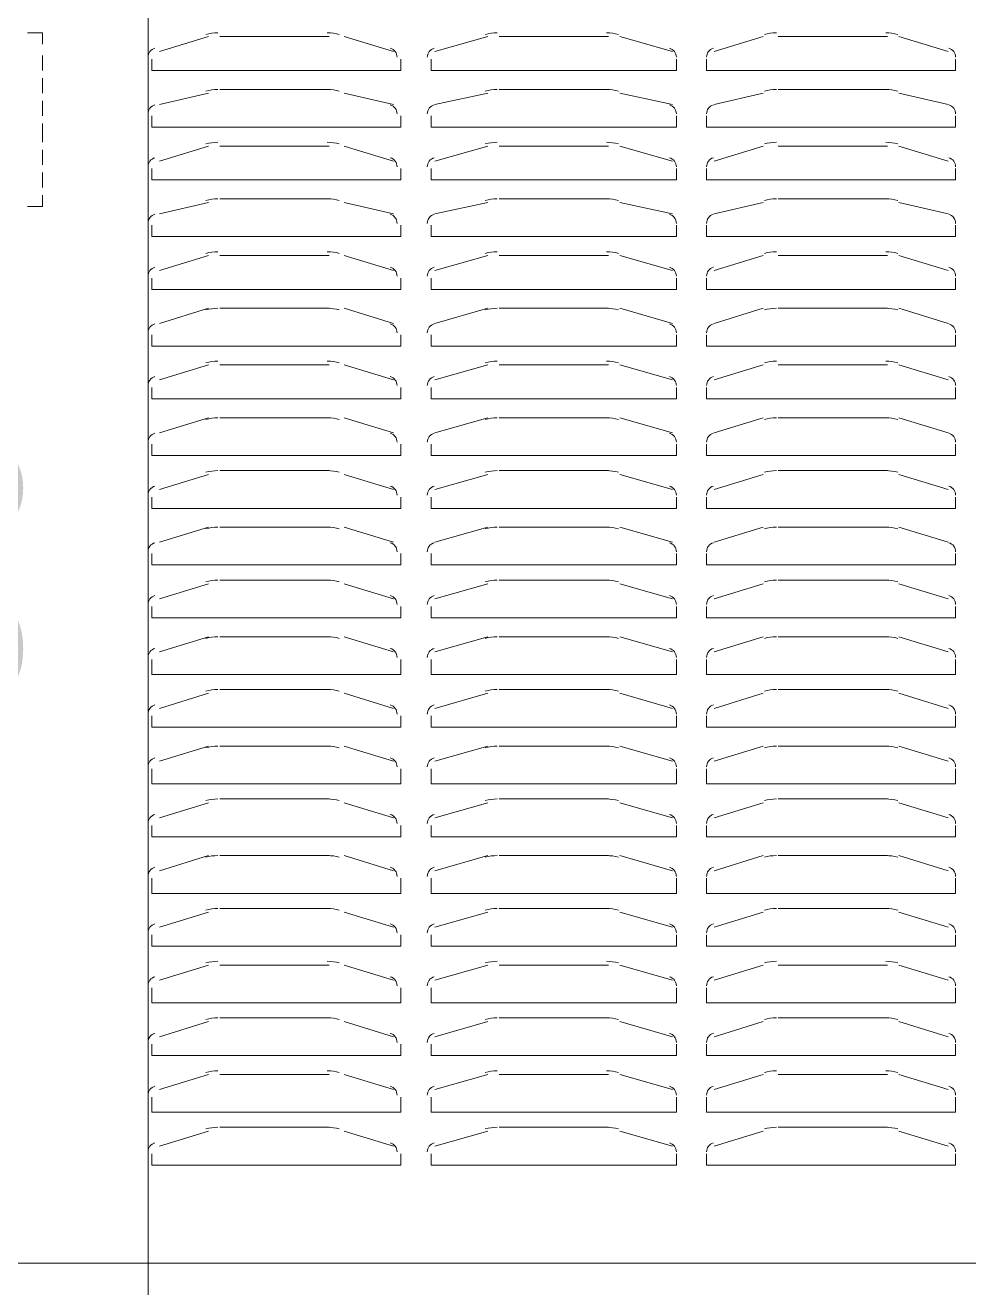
# Model space of a CAD drawing. Header units: millimetres. Extents: x 106699 to 122058, y 158555 to 162844.
# Drawn here: x 109856.52 to 109875.51, y 160367.29 to 160392.69 of the extents above; entities that cross this region are included whole.
import ezdxf

# ---------------------------------------------------------------- set-up
doc = ezdxf.new("R2010")
doc.units = ezdxf.units.MM
doc.layers.add('no3_paslanmaz kesit on', color=153, linetype='Continuous', lineweight=20)
doc.layers.add('S2000-002 Çizgi', color=7, linetype='Continuous')
doc.styles.add('BE', font='ARIALN.TTF')
doc.dimstyles.new('Copy of BE-50', dxfattribs={"dimscale": 100, "dimtxt": 0.05, "dimasz": 0.02, "dimexe": 0.025, "dimexo": 0, "dimgap": 0.025, "dimtad": 1, "dimdec": 1, "dimrnd": 0.5, "dimdsep": 46, "dimtxsty": 'BE', "dimblk": 'DOT', "dimcen": 0.5, "dimdle": 0.025, "dimse1": 1, "dimse2": 1, "dimclrd": 256, "dimclre": 256, "dimclrt": 256, "dimadec": 0, "dimazin": 2, "dimtm": 1e-09, "dimtfac": 1, "dimtdec": 1, "dimtix": 1, "dimtmove": 2, "dimatfit": 0, "dimldrblk": 'DOT', "dimfxl": 0.5, "dimfxlon": 1, "dimtolj": 1, "dimlwd": 9, "dimlwe": 0, "dimarcsym": 0})

# ---------------------------------------------------------------- blocks, each defined once
blk = doc.blocks.new('_Dot')
at = {"color": 0, "linetype": 'ByBlock', "lineweight": -2}
blk.add_line((-0.5, 0), (-1, 0), dxfattribs=at)
at = {"color": 0, "linetype": 'ByBlock', "const_width": 0.5}
blk.add_lwpolyline([(-0.25, 0, 1), (0.25, 0, 1)], format="xyb", close=True, dxfattribs=at)
blk = doc.blocks.new('*D133')
at = {"layer": 'Defpoints', "color": 0, "transparency": 16777216}
for p in [(116988.555, 160873.2), (117007.242, 160873.2), (116988.555, 160823.15)]:
    blk.add_point(p, dxfattribs=at)
at = {"layer": 'S2000-002 Çizgi', "color": 134, "lineweight": 9, "true_color": 0x00a5a5, "transparency": 16777216}
blk.add_line((117007.242, 160825.15), (117007.242, 160871.2), dxfattribs=at)
at = {"layer": 'S2000-002 Çizgi', "color": 134, "lineweight": 9, "true_color": 0x00a5a5, "transparency": 16777216, "xscale": 2, "yscale": 2, "zscale": 2}
for p, rotation in [((117007.242, 160873.2), 90), ((117007.242, 160823.15), 270)]:
    blk.add_blockref('_Dot', p, dxfattribs=dict(at, rotation=rotation))
at = {"layer": 'S2000-002 Çizgi', "color": 134, "true_color": 0x00a5a5, "transparency": 16777216, "insert": (117002.189, 160848.175), "char_height": 5, "attachment_point": 5, "rotation": 90, "style": 'BE'}
blk.add_mtext('\\A1;50', dxfattribs=at)
blk = doc.blocks.new('AA')
at = {"layer": 'no3_paslanmaz kesit on'}
for points in [[(117067.086, 160870.011), (117067.086, 160834.162), (116983.086, 160834.162), (116983.086, 160870.011)], [(117005.112, 160858.694), (117005.112, 160858.922), (117004.808, 160858.922)], [(117008.454, 160858.846), (117007.466, 160858.542)], [(117010.884, 160858.846), (117008.681, 160858.846)], [(117012.175, 160858.542), (117011.188, 160858.846)], [(117014.074, 160858.846), (117013.011, 160858.542)], [(117016.504, 160858.846), (117014.302, 160858.846)], [(117017.795, 160858.542), (117016.732, 160858.846)], [(117019.618, 160858.846), (117018.631, 160858.542)], [(117022.124, 160858.846), (117019.922, 160858.846)], [(117023.34, 160858.542), (117022.352, 160858.846)], [(117005.112, 160858.162), (117005.112, 160858.466)], [(117007.314, 160858.39), (117007.314, 160858.162), (117012.327, 160858.162), (117012.327, 160858.39)], [(117012.935, 160858.39), (117012.935, 160858.162), (117017.871, 160858.162), (117017.871, 160858.39)], [(117018.479, 160858.39), (117018.479, 160858.162), (117023.492, 160858.162), (117023.492, 160858.39)], [(117005.112, 160857.707), (117005.112, 160858.011)], [(117010.884, 160857.783), (117008.681, 160857.783)], [(117016.504, 160857.783), (117014.302, 160857.783)], [(117022.124, 160857.783), (117019.922, 160857.783)], [(117005.112, 160857.251), (117005.112, 160857.555)], [(117008.454, 160857.707), (117007.466, 160857.479)], [(117012.175, 160857.479), (117011.188, 160857.707)], [(117014.074, 160857.707), (117013.011, 160857.479)], [(117017.795, 160857.479), (117016.732, 160857.707)], [(117019.618, 160857.707), (117018.631, 160857.479)], [(117023.34, 160857.479), (117022.352, 160857.707)], [(117007.314, 160857.251), (117007.314, 160857.023), (117012.327, 160857.023), (117012.327, 160857.251)], [(117012.935, 160857.251), (117012.935, 160857.023), (117017.871, 160857.023), (117017.871, 160857.251)], [(117018.479, 160857.251), (117018.479, 160857.023), (117023.492, 160857.023), (117023.492, 160857.251)], [(117005.112, 160856.719), (117005.112, 160857.099)], [(117005.112, 160856.264), (117005.112, 160856.567)], [(117008.454, 160856.643), (117007.466, 160856.34)], [(117010.884, 160856.643), (117008.681, 160856.643)], [(117012.175, 160856.34), (117011.188, 160856.643)], [(117014.074, 160856.643), (117013.011, 160856.34)], [(117016.504, 160856.643), (117014.302, 160856.643)], [(117017.795, 160856.34), (117016.732, 160856.643)], [(117019.618, 160856.643), (117018.631, 160856.34)], [(117022.124, 160856.643), (117019.922, 160856.643)], [(117023.34, 160856.34), (117022.352, 160856.643)], [(117005.112, 160855.808), (117005.112, 160856.112)], [(117007.314, 160856.188), (117007.314, 160855.96), (117012.327, 160855.96), (117012.327, 160856.188)], [(117012.935, 160856.188), (117012.935, 160855.96), (117017.871, 160855.96), (117017.871, 160856.188)], [(117018.479, 160856.188), (117018.479, 160855.96), (117023.492, 160855.96), (117023.492, 160856.188)], [(117004.808, 160855.428), (117005.112, 160855.428), (117005.112, 160855.656)], [(117008.454, 160855.504), (117007.466, 160855.276)], [(117010.884, 160855.58), (117008.681, 160855.58)], [(117012.175, 160855.276), (117011.188, 160855.504)], [(117014.074, 160855.504), (117013.011, 160855.276)], [(117016.504, 160855.58), (117014.302, 160855.58)], [(117017.795, 160855.276), (117016.732, 160855.504)], [(117019.618, 160855.504), (117018.631, 160855.276)], [(117022.124, 160855.58), (117019.922, 160855.58)], [(117023.34, 160855.276), (117022.352, 160855.504)], [(117007.314, 160855.049), (117007.314, 160854.821), (117012.327, 160854.821), (117012.327, 160855.049)], [(117012.935, 160855.049), (117012.935, 160854.821), (117017.871, 160854.821), (117017.871, 160855.049)], [(117018.479, 160855.049), (117018.479, 160854.821), (117023.492, 160854.821), (117023.492, 160855.049)], [(117008.454, 160854.441), (117007.466, 160854.137)], [(117010.884, 160854.441), (117008.681, 160854.441)], [(117012.175, 160854.137), (117011.188, 160854.441)], [(117014.074, 160854.441), (117013.011, 160854.137)], [(117016.504, 160854.441), (117014.302, 160854.441)], [(117017.795, 160854.137), (117016.732, 160854.441)], [(117019.618, 160854.441), (117018.631, 160854.137)], [(117022.124, 160854.441), (117019.922, 160854.441)], [(117023.34, 160854.137), (117022.352, 160854.441)], [(117007.314, 160853.985), (117007.314, 160853.757), (117012.327, 160853.757), (117012.327, 160853.985)], [(117012.935, 160853.985), (117012.935, 160853.757), (117017.871, 160853.757), (117017.871, 160853.985)], [(117018.479, 160853.985), (117018.479, 160853.757), (117023.492, 160853.757), (117023.492, 160853.985)], [(117008.454, 160853.378), (117007.466, 160853.074)], [(117010.884, 160853.378), (117008.681, 160853.378)], [(117012.175, 160853.074), (117011.188, 160853.378)], [(117014.074, 160853.378), (117013.011, 160853.074)], [(117016.504, 160853.378), (117014.302, 160853.378)], [(117017.795, 160853.074), (117016.732, 160853.378)], [(117019.618, 160853.378), (117018.631, 160853.074)], [(117022.124, 160853.378), (117019.922, 160853.378)], [(117023.34, 160853.074), (117022.352, 160853.378)], [(117007.314, 160852.846), (117007.314, 160852.618), (117012.327, 160852.618), (117012.327, 160852.846)], [(117012.935, 160852.846), (117012.935, 160852.618), (117017.871, 160852.618), (117017.871, 160852.846)], [(117018.479, 160852.846), (117018.479, 160852.618), (117023.492, 160852.618), (117023.492, 160852.846)], [(117008.454, 160852.238), (117007.466, 160851.935)], [(117010.884, 160852.238), (117008.681, 160852.238)], [(117012.175, 160851.935), (117011.188, 160852.238)], [(117014.074, 160852.238), (117013.011, 160851.935)], [(117016.504, 160852.238), (117014.302, 160852.238)], [(117017.795, 160851.935), (117016.732, 160852.238)], [(117019.618, 160852.238), (117018.631, 160851.935)], [(117022.124, 160852.238), (117019.922, 160852.238)], [(117023.34, 160851.935), (117022.352, 160852.238)], [(117007.314, 160851.783), (117007.314, 160851.555), (117012.327, 160851.555), (117012.327, 160851.783)], [(117012.935, 160851.783), (117012.935, 160851.555), (117017.871, 160851.555), (117017.871, 160851.783)], [(117018.479, 160851.783), (117018.479, 160851.555), (117023.492, 160851.555), (117023.492, 160851.783)], [(117008.454, 160851.175), (117007.466, 160850.871)], [(117010.884, 160851.175), (117008.681, 160851.175)], [(117012.175, 160850.871), (117011.188, 160851.175)], [(117014.074, 160851.175), (117013.011, 160850.871)], [(117016.504, 160851.175), (117014.302, 160851.175)], [(117017.795, 160850.871), (117016.732, 160851.175)], [(117019.618, 160851.175), (117018.631, 160850.871)], [(117022.124, 160851.175), (117019.922, 160851.175)], [(117023.34, 160850.871), (117022.352, 160851.175)], [(117007.314, 160850.643), (117007.314, 160850.416), (117012.327, 160850.416), (117012.327, 160850.643)], [(117012.935, 160850.643), (117012.935, 160850.416), (117017.871, 160850.416), (117017.871, 160850.643)], [(117018.479, 160850.643), (117018.479, 160850.416), (117023.492, 160850.416), (117023.492, 160850.643)], [(117008.454, 160850.036), (117007.466, 160849.732)], [(117010.884, 160850.112), (117008.681, 160850.112)], [(117012.175, 160849.732), (117011.188, 160850.036)], [(117014.074, 160850.036), (117013.011, 160849.732)], [(117016.504, 160850.112), (117014.302, 160850.112)], [(117017.795, 160849.732), (117016.732, 160850.036)], [(117019.618, 160850.036), (117018.631, 160849.732)], [(117022.124, 160850.112), (117019.922, 160850.112)], [(117023.34, 160849.732), (117022.352, 160850.036)], [(117007.314, 160849.58), (117007.314, 160849.352), (117012.327, 160849.352), (117012.327, 160849.58)], [(117012.935, 160849.58), (117012.935, 160849.352), (117017.871, 160849.352), (117017.871, 160849.58)], [(117018.479, 160849.58), (117018.479, 160849.352), (117023.492, 160849.352), (117023.492, 160849.58)], [(117008.454, 160848.973), (117007.466, 160848.669)], [(117010.884, 160848.973), (117008.681, 160848.973)], [(117012.175, 160848.669), (117011.188, 160848.973)], [(117014.074, 160848.973), (117013.011, 160848.669)], [(117016.504, 160848.973), (117014.302, 160848.973)], [(117017.795, 160848.669), (117016.732, 160848.973)], [(117019.618, 160848.973), (117018.631, 160848.669)], [(117022.124, 160848.973), (117019.922, 160848.973)], [(117023.34, 160848.669), (117022.352, 160848.973)], [(117007.314, 160848.441), (117007.314, 160848.213), (117012.327, 160848.213), (117012.327, 160848.441)], [(117012.935, 160848.441), (117012.935, 160848.213), (117017.871, 160848.213), (117017.871, 160848.441)], [(117018.479, 160848.441), (117018.479, 160848.213), (117023.492, 160848.213), (117023.492, 160848.441)], [(117010.884, 160847.909), (117008.681, 160847.909)], [(117016.504, 160847.909), (117014.302, 160847.909)], [(117022.124, 160847.909), (117019.922, 160847.909)], [(117008.454, 160847.833), (117007.466, 160847.53)], [(117012.175, 160847.53), (117011.188, 160847.833)], [(117014.074, 160847.833), (117013.011, 160847.53)], [(117017.795, 160847.53), (117016.732, 160847.833)], [(117019.618, 160847.833), (117018.631, 160847.53)], [(117023.34, 160847.53), (117022.352, 160847.833)], [(117007.314, 160847.378), (117007.314, 160847.15), (117012.327, 160847.15), (117012.327, 160847.378)], [(117012.935, 160847.378), (117012.935, 160847.15), (117017.871, 160847.15), (117017.871, 160847.378)], [(117018.479, 160847.378), (117018.479, 160847.15), (117023.492, 160847.15), (117023.492, 160847.378)], [(117008.454, 160846.77), (117007.466, 160846.466)], [(117010.884, 160846.77), (117008.681, 160846.77)], [(117012.175, 160846.466), (117011.188, 160846.77)], [(117014.074, 160846.77), (117013.011, 160846.466)], [(117016.504, 160846.77), (117014.302, 160846.77)], [(117017.795, 160846.466), (117016.732, 160846.77)], [(117019.618, 160846.77), (117018.631, 160846.466)], [(117022.124, 160846.77), (117019.922, 160846.77)], [(117023.34, 160846.466), (117022.352, 160846.77)], [(117007.314, 160846.314), (117007.314, 160846.011), (117012.327, 160846.011), (117012.327, 160846.314)], [(117012.935, 160846.314), (117012.935, 160846.011), (117017.871, 160846.011), (117017.871, 160846.314)], [(117018.479, 160846.314), (117018.479, 160846.011), (117023.492, 160846.011), (117023.492, 160846.314)], [(117008.454, 160845.631), (117007.466, 160845.327)], [(117010.884, 160845.707), (117008.681, 160845.707)], [(117012.175, 160845.327), (117011.188, 160845.631)], [(117014.074, 160845.631), (117013.011, 160845.327)], [(117016.504, 160845.707), (117014.302, 160845.707)], [(117017.795, 160845.327), (117016.732, 160845.631)], [(117019.618, 160845.631), (117018.631, 160845.327)], [(117022.124, 160845.707), (117019.922, 160845.707)], [(117023.34, 160845.327), (117022.352, 160845.631)], [(117007.314, 160845.175), (117007.314, 160844.947), (117012.327, 160844.947), (117012.327, 160845.175)], [(117012.935, 160845.175), (117012.935, 160844.947), (117017.871, 160844.947), (117017.871, 160845.175)], [(117018.479, 160845.175), (117018.479, 160844.947), (117023.492, 160844.947), (117023.492, 160845.175)], [(117008.454, 160844.567), (117007.466, 160844.264)], [(117010.884, 160844.567), (117008.681, 160844.567)], [(117012.175, 160844.264), (117011.188, 160844.567)], [(117014.074, 160844.567), (117013.011, 160844.264)], [(117016.504, 160844.567), (117014.302, 160844.567)], [(117017.795, 160844.264), (117016.732, 160844.567)], [(117019.618, 160844.567), (117018.631, 160844.264)], [(117022.124, 160844.567), (117019.922, 160844.567)], [(117023.34, 160844.264), (117022.352, 160844.567)], [(117007.314, 160844.112), (117007.314, 160843.808), (117012.327, 160843.808), (117012.327, 160844.112)], [(117012.935, 160844.112), (117012.935, 160843.808), (117017.871, 160843.808), (117017.871, 160844.112)], [(117018.479, 160844.112), (117018.479, 160843.808), (117023.492, 160843.808), (117023.492, 160844.112)], [(117008.454, 160843.428), (117007.466, 160843.124)], [(117010.884, 160843.504), (117008.681, 160843.504)], [(117012.175, 160843.124), (117011.188, 160843.428)], [(117014.074, 160843.428), (117013.011, 160843.124)], [(117016.504, 160843.504), (117014.302, 160843.504)], [(117017.795, 160843.124), (117016.732, 160843.428)], [(117019.618, 160843.428), (117018.631, 160843.124)], [(117022.124, 160843.504), (117019.922, 160843.504)], [(117023.34, 160843.124), (117022.352, 160843.428)], [(117007.314, 160842.973), (117007.314, 160842.745), (117012.327, 160842.745), (117012.327, 160842.973)], [(117012.935, 160842.973), (117012.935, 160842.745), (117017.871, 160842.745), (117017.871, 160842.973)], [(117018.479, 160842.973), (117018.479, 160842.745), (117023.492, 160842.745), (117023.492, 160842.973)], [(117008.454, 160842.365), (117007.466, 160842.061)], [(117010.884, 160842.365), (117008.681, 160842.365)], [(117012.175, 160842.061), (117011.188, 160842.365)], [(117014.074, 160842.365), (117013.011, 160842.061)], [(117016.504, 160842.365), (117014.302, 160842.365)], [(117017.795, 160842.061), (117016.732, 160842.365)], [(117019.618, 160842.365), (117018.631, 160842.061)], [(117022.124, 160842.365), (117019.922, 160842.365)], [(117023.34, 160842.061), (117022.352, 160842.365)], [(117007.314, 160841.909), (117007.314, 160841.605), (117012.327, 160841.605), (117012.327, 160841.909)], [(117012.935, 160841.909), (117012.935, 160841.605), (117017.871, 160841.605), (117017.871, 160841.909)], [(117018.479, 160841.909), (117018.479, 160841.605), (117023.492, 160841.605), (117023.492, 160841.909)], [(117010.884, 160841.302), (117008.681, 160841.302)], [(117016.504, 160841.302), (117014.302, 160841.302)], [(117022.124, 160841.302), (117019.922, 160841.302)], [(117008.454, 160841.226), (117007.466, 160840.922)], [(117012.175, 160840.922), (117011.188, 160841.226)], [(117014.074, 160841.226), (117013.011, 160840.922)], [(117017.795, 160840.922), (117016.732, 160841.226)], [(117019.618, 160841.226), (117018.631, 160840.922)], [(117023.34, 160840.922), (117022.352, 160841.226)], [(117007.314, 160840.77), (117007.314, 160840.542), (117012.327, 160840.542), (117012.327, 160840.77)], [(117012.935, 160840.77), (117012.935, 160840.542), (117017.871, 160840.542), (117017.871, 160840.77)], [(117018.479, 160840.77), (117018.479, 160840.542), (117023.492, 160840.542), (117023.492, 160840.77)], [(117008.454, 160840.162), (117007.466, 160839.859)], [(117010.884, 160840.162), (117008.681, 160840.162)], [(117012.175, 160839.859), (117011.188, 160840.162)], [(117014.074, 160840.162), (117013.011, 160839.859)], [(117016.504, 160840.162), (117014.302, 160840.162)], [(117017.795, 160839.859), (117016.732, 160840.162)], [(117019.618, 160840.162), (117018.631, 160839.859)], [(117022.124, 160840.162), (117019.922, 160840.162)], [(117023.34, 160839.859), (117022.352, 160840.162)], [(117007.314, 160839.707), (117007.314, 160839.403), (117012.327, 160839.403), (117012.327, 160839.707)], [(117012.935, 160839.707), (117012.935, 160839.403), (117017.871, 160839.403), (117017.871, 160839.707)], [(117018.479, 160839.707), (117018.479, 160839.403), (117023.492, 160839.403), (117023.492, 160839.707)], [(117008.454, 160839.023), (117007.466, 160838.719)], [(117010.884, 160839.099), (117008.681, 160839.099)], [(117012.175, 160838.719), (117011.188, 160839.023)], [(117014.074, 160839.023), (117013.011, 160838.719)], [(117016.504, 160839.099), (117014.302, 160839.099)], [(117017.795, 160838.719), (117016.732, 160839.023)], [(117019.618, 160839.023), (117018.631, 160838.719)], [(117022.124, 160839.099), (117019.922, 160839.099)], [(117023.34, 160838.719), (117022.352, 160839.023)], [(117007.314, 160838.567), (117007.314, 160838.34), (117012.327, 160838.34), (117012.327, 160838.567)], [(117012.935, 160838.567), (117012.935, 160838.34), (117017.871, 160838.34), (117017.871, 160838.567)], [(117018.479, 160838.567), (117018.479, 160838.34), (117023.492, 160838.34), (117023.492, 160838.567)], [(117008.454, 160837.96), (117007.466, 160837.656)], [(117010.884, 160837.96), (117008.681, 160837.96)], [(117012.175, 160837.656), (117011.188, 160837.96)], [(117014.074, 160837.96), (117013.011, 160837.656)], [(117016.504, 160837.96), (117014.302, 160837.96)], [(117017.795, 160837.656), (117016.732, 160837.96)], [(117019.618, 160837.96), (117018.631, 160837.656)], [(117022.124, 160837.96), (117019.922, 160837.96)], [(117023.34, 160837.656), (117022.352, 160837.96)], [(117007.314, 160837.504), (117007.314, 160837.2), (117012.327, 160837.2), (117012.327, 160837.504)], [(117012.935, 160837.504), (117012.935, 160837.2), (117017.871, 160837.2), (117017.871, 160837.504)], [(117018.479, 160837.504), (117018.479, 160837.2), (117023.492, 160837.2), (117023.492, 160837.504)], [(117008.454, 160836.821), (117007.466, 160836.517)], [(117010.884, 160836.897), (117008.681, 160836.897)], [(117012.175, 160836.517), (117011.188, 160836.821)], [(117014.074, 160836.821), (117013.011, 160836.517)], [(117016.504, 160836.897), (117014.302, 160836.897)], [(117017.795, 160836.517), (117016.732, 160836.821)], [(117019.618, 160836.821), (117018.631, 160836.517)], [(117022.124, 160836.897), (117019.922, 160836.897)], [(117023.34, 160836.517), (117022.352, 160836.821)], [(117007.314, 160836.365), (117007.314, 160836.137), (117012.327, 160836.137), (117012.327, 160836.365)], [(117012.935, 160836.365), (117012.935, 160836.137), (117017.871, 160836.137), (117017.871, 160836.365)], [(117018.479, 160836.365), (117018.479, 160836.137), (117023.492, 160836.137), (117023.492, 160836.365)], [(117067.086, 160834.162), (116983.086, 160834.162)]]:
    blk.add_lwpolyline(points, dxfattribs=at)
for points in [[(117008.643, 160858.922), (117008.562, 160858.922), (117008.481, 160858.91), (117008.402, 160858.888)], [(117011.087, 160858.888), (117011.009, 160858.91), (117010.928, 160858.922), (117010.846, 160858.922)], [(117014.264, 160858.922), (117014.182, 160858.922), (117014.101, 160858.91), (117014.022, 160858.888)], [(117016.708, 160858.888), (117016.629, 160858.91), (117016.548, 160858.922), (117016.466, 160858.922)], [(117019.884, 160858.922), (117019.802, 160858.922), (117019.721, 160858.91), (117019.643, 160858.888)], [(117022.328, 160858.888), (117022.249, 160858.91), (117022.168, 160858.922), (117022.086, 160858.922)], [(117007.376, 160858.611), (117007.294, 160858.587), (117007.238, 160858.513), (117007.238, 160858.428)], [(117012.251, 160858.428), (117012.251, 160858.513), (117012.195, 160858.587), (117012.114, 160858.611)], [(117012.996, 160858.611), (117012.915, 160858.587), (117012.859, 160858.513), (117012.859, 160858.428)], [(117017.871, 160858.428), (117017.871, 160858.513), (117017.815, 160858.587), (117017.734, 160858.611)], [(117018.616, 160858.611), (117018.535, 160858.587), (117018.479, 160858.513), (117018.479, 160858.428)], [(117023.492, 160858.428), (117023.492, 160858.513), (117023.436, 160858.587), (117023.354, 160858.611)], [(117008.643, 160857.783), (117008.562, 160857.783), (117008.481, 160857.771), (117008.402, 160857.749)], [(117011.087, 160857.749), (117011.009, 160857.771), (117010.928, 160857.783), (117010.846, 160857.783)], [(117014.264, 160857.783), (117014.182, 160857.783), (117014.101, 160857.771), (117014.022, 160857.749)], [(117016.708, 160857.749), (117016.629, 160857.771), (117016.548, 160857.783), (117016.466, 160857.783)], [(117019.884, 160857.783), (117019.802, 160857.783), (117019.721, 160857.771), (117019.643, 160857.749)], [(117022.328, 160857.749), (117022.249, 160857.771), (117022.168, 160857.783), (117022.086, 160857.783)], [(117007.376, 160857.471), (117007.294, 160857.448), (117007.238, 160857.374), (117007.238, 160857.289)], [(117012.251, 160857.289), (117012.251, 160857.374), (117012.195, 160857.448), (117012.114, 160857.471)], [(117012.996, 160857.471), (117012.915, 160857.448), (117012.859, 160857.374), (117012.859, 160857.289)], [(117017.871, 160857.289), (117017.871, 160857.374), (117017.815, 160857.448), (117017.734, 160857.471)], [(117018.616, 160857.471), (117018.535, 160857.448), (117018.479, 160857.374), (117018.479, 160857.289)], [(117023.492, 160857.289), (117023.492, 160857.374), (117023.436, 160857.448), (117023.354, 160857.471)], [(117008.643, 160856.719), (117008.562, 160856.719), (117008.481, 160856.708), (117008.402, 160856.685)], [(117011.087, 160856.685), (117011.009, 160856.708), (117010.928, 160856.719), (117010.846, 160856.719)], [(117014.264, 160856.719), (117014.182, 160856.719), (117014.101, 160856.708), (117014.022, 160856.685)], [(117016.708, 160856.685), (117016.629, 160856.708), (117016.548, 160856.719), (117016.466, 160856.719)], [(117019.884, 160856.719), (117019.802, 160856.719), (117019.721, 160856.708), (117019.643, 160856.685)], [(117022.328, 160856.685), (117022.249, 160856.708), (117022.168, 160856.719), (117022.086, 160856.719)], [(117007.376, 160856.408), (117007.294, 160856.385), (117007.238, 160856.31), (117007.238, 160856.226)], [(117012.251, 160856.226), (117012.251, 160856.31), (117012.195, 160856.385), (117012.114, 160856.408)], [(117012.996, 160856.408), (117012.915, 160856.385), (117012.859, 160856.31), (117012.859, 160856.226)], [(117017.871, 160856.226), (117017.871, 160856.31), (117017.815, 160856.385), (117017.734, 160856.408)], [(117018.616, 160856.408), (117018.535, 160856.385), (117018.479, 160856.31), (117018.479, 160856.226)], [(117023.492, 160856.226), (117023.492, 160856.31), (117023.436, 160856.385), (117023.354, 160856.408)], [(117008.643, 160855.58), (117008.562, 160855.58), (117008.481, 160855.569), (117008.402, 160855.546)], [(117011.087, 160855.546), (117011.009, 160855.569), (117010.928, 160855.58), (117010.846, 160855.58)], [(117014.264, 160855.58), (117014.182, 160855.58), (117014.101, 160855.569), (117014.022, 160855.546)], [(117016.708, 160855.546), (117016.629, 160855.569), (117016.548, 160855.58), (117016.466, 160855.58)], [(117019.884, 160855.58), (117019.802, 160855.58), (117019.721, 160855.569), (117019.643, 160855.546)], [(117022.328, 160855.546), (117022.249, 160855.569), (117022.168, 160855.58), (117022.086, 160855.58)], [(117007.376, 160855.269), (117007.294, 160855.246), (117007.238, 160855.171), (117007.238, 160855.086)], [(117012.251, 160855.086), (117012.251, 160855.171), (117012.195, 160855.246), (117012.114, 160855.269)], [(117012.996, 160855.269), (117012.915, 160855.246), (117012.859, 160855.171), (117012.859, 160855.086)], [(117017.871, 160855.086), (117017.871, 160855.171), (117017.815, 160855.246), (117017.734, 160855.269)], [(117018.616, 160855.269), (117018.535, 160855.246), (117018.479, 160855.171), (117018.479, 160855.086)], [(117023.492, 160855.086), (117023.492, 160855.171), (117023.436, 160855.246), (117023.354, 160855.269)], [(117008.643, 160854.517), (117008.562, 160854.517), (117008.481, 160854.505), (117008.402, 160854.483)], [(117011.087, 160854.483), (117011.009, 160854.505), (117010.928, 160854.517), (117010.846, 160854.517)], [(117014.264, 160854.517), (117014.182, 160854.517), (117014.101, 160854.505), (117014.022, 160854.483)], [(117016.708, 160854.483), (117016.629, 160854.505), (117016.548, 160854.517), (117016.466, 160854.517)], [(117019.884, 160854.517), (117019.802, 160854.517), (117019.721, 160854.505), (117019.643, 160854.483)], [(117022.328, 160854.483), (117022.249, 160854.505), (117022.168, 160854.517), (117022.086, 160854.517)], [(117007.376, 160854.206), (117007.294, 160854.182), (117007.238, 160854.108), (117007.238, 160854.023)], [(117012.251, 160854.023), (117012.251, 160854.108), (117012.195, 160854.182), (117012.114, 160854.206)], [(117012.996, 160854.206), (117012.915, 160854.182), (117012.859, 160854.108), (117012.859, 160854.023)], [(117017.871, 160854.023), (117017.871, 160854.108), (117017.815, 160854.182), (117017.734, 160854.206)], [(117018.616, 160854.206), (117018.535, 160854.182), (117018.479, 160854.108), (117018.479, 160854.023)], [(117023.492, 160854.023), (117023.492, 160854.108), (117023.436, 160854.182), (117023.354, 160854.206)], [(117008.643, 160853.378), (117008.562, 160853.378), (117008.481, 160853.366), (117008.402, 160853.344)], [(117011.087, 160853.344), (117011.009, 160853.366), (117010.928, 160853.378), (117010.846, 160853.378)], [(117014.264, 160853.378), (117014.182, 160853.378), (117014.101, 160853.366), (117014.022, 160853.344)], [(117016.708, 160853.344), (117016.629, 160853.366), (117016.548, 160853.378), (117016.466, 160853.378)], [(117019.884, 160853.378), (117019.802, 160853.378), (117019.721, 160853.366), (117019.643, 160853.344)], [(117022.328, 160853.344), (117022.249, 160853.366), (117022.168, 160853.378), (117022.086, 160853.378)], [(117007.376, 160853.066), (117007.294, 160853.043), (117007.238, 160852.969), (117007.238, 160852.884)], [(117012.251, 160852.884), (117012.251, 160852.969), (117012.195, 160853.043), (117012.114, 160853.066)], [(117012.996, 160853.066), (117012.915, 160853.043), (117012.859, 160852.969), (117012.859, 160852.884)], [(117017.871, 160852.884), (117017.871, 160852.969), (117017.815, 160853.043), (117017.734, 160853.066)], [(117018.616, 160853.066), (117018.535, 160853.043), (117018.479, 160852.969), (117018.479, 160852.884)], [(117023.492, 160852.884), (117023.492, 160852.969), (117023.436, 160853.043), (117023.354, 160853.066)], [(117008.643, 160852.314), (117008.562, 160852.314), (117008.481, 160852.303), (117008.402, 160852.28)], [(117011.087, 160852.28), (117011.009, 160852.303), (117010.928, 160852.314), (117010.846, 160852.314)], [(117014.264, 160852.314), (117014.182, 160852.314), (117014.101, 160852.303), (117014.022, 160852.28)], [(117016.708, 160852.28), (117016.629, 160852.303), (117016.548, 160852.314), (117016.466, 160852.314)], [(117019.884, 160852.314), (117019.802, 160852.314), (117019.721, 160852.303), (117019.643, 160852.28)], [(117022.328, 160852.28), (117022.249, 160852.303), (117022.168, 160852.314), (117022.086, 160852.314)], [(117007.376, 160852.003), (117007.294, 160851.98), (117007.238, 160851.905), (117007.238, 160851.821)], [(117012.251, 160851.821), (117012.251, 160851.905), (117012.195, 160851.98), (117012.114, 160852.003)], [(117012.996, 160852.003), (117012.915, 160851.98), (117012.859, 160851.905), (117012.859, 160851.821)], [(117017.871, 160851.821), (117017.871, 160851.905), (117017.815, 160851.98), (117017.734, 160852.003)], [(117018.616, 160852.003), (117018.535, 160851.98), (117018.479, 160851.905), (117018.479, 160851.821)], [(117023.492, 160851.821), (117023.492, 160851.905), (117023.436, 160851.98), (117023.354, 160852.003)], [(117008.643, 160851.175), (117008.562, 160851.175), (117008.481, 160851.164), (117008.402, 160851.141)], [(117011.087, 160851.141), (117011.009, 160851.164), (117010.928, 160851.175), (117010.846, 160851.175)], [(117014.264, 160851.175), (117014.182, 160851.175), (117014.101, 160851.164), (117014.022, 160851.141)], [(117016.708, 160851.141), (117016.629, 160851.164), (117016.548, 160851.175), (117016.466, 160851.175)], [(117019.884, 160851.175), (117019.802, 160851.175), (117019.721, 160851.164), (117019.643, 160851.141)], [(117022.328, 160851.141), (117022.249, 160851.164), (117022.168, 160851.175), (117022.086, 160851.175)], [(117007.376, 160850.864), (117007.294, 160850.84), (117007.238, 160850.766), (117007.238, 160850.681)], [(117012.251, 160850.681), (117012.251, 160850.766), (117012.195, 160850.84), (117012.114, 160850.864)], [(117012.996, 160850.864), (117012.915, 160850.84), (117012.859, 160850.766), (117012.859, 160850.681)], [(117017.871, 160850.681), (117017.871, 160850.766), (117017.815, 160850.84), (117017.734, 160850.864)], [(117018.616, 160850.864), (117018.535, 160850.84), (117018.479, 160850.766), (117018.479, 160850.681)], [(117023.492, 160850.681), (117023.492, 160850.766), (117023.436, 160850.84), (117023.354, 160850.864)], [(117008.643, 160850.112), (117008.562, 160850.112), (117008.481, 160850.1), (117008.402, 160850.078)], [(117011.087, 160850.078), (117011.009, 160850.1), (117010.928, 160850.112), (117010.846, 160850.112)], [(117014.264, 160850.112), (117014.182, 160850.112), (117014.101, 160850.1), (117014.022, 160850.078)], [(117016.708, 160850.078), (117016.629, 160850.1), (117016.548, 160850.112), (117016.466, 160850.112)], [(117019.884, 160850.112), (117019.802, 160850.112), (117019.721, 160850.1), (117019.643, 160850.078)], [(117022.328, 160850.078), (117022.249, 160850.1), (117022.168, 160850.112), (117022.086, 160850.112)], [(117007.376, 160849.801), (117007.294, 160849.777), (117007.238, 160849.703), (117007.238, 160849.618)], [(117012.251, 160849.618), (117012.251, 160849.703), (117012.195, 160849.777), (117012.114, 160849.801)], [(117012.996, 160849.801), (117012.915, 160849.777), (117012.859, 160849.703), (117012.859, 160849.618)], [(117017.871, 160849.618), (117017.871, 160849.703), (117017.815, 160849.777), (117017.734, 160849.801)], [(117018.616, 160849.801), (117018.535, 160849.777), (117018.479, 160849.703), (117018.479, 160849.618)], [(117023.492, 160849.618), (117023.492, 160849.703), (117023.436, 160849.777), (117023.354, 160849.801)], [(117008.643, 160848.973), (117008.562, 160848.973), (117008.481, 160848.961), (117008.402, 160848.939)], [(117011.087, 160848.939), (117011.009, 160848.961), (117010.928, 160848.973), (117010.846, 160848.973)], [(117014.264, 160848.973), (117014.182, 160848.973), (117014.101, 160848.961), (117014.022, 160848.939)], [(117016.708, 160848.939), (117016.629, 160848.961), (117016.548, 160848.973), (117016.466, 160848.973)], [(117019.884, 160848.973), (117019.802, 160848.973), (117019.721, 160848.961), (117019.643, 160848.939)], [(117022.328, 160848.939), (117022.249, 160848.961), (117022.168, 160848.973), (117022.086, 160848.973)], [(117007.376, 160848.661), (117007.294, 160848.638), (117007.238, 160848.564), (117007.238, 160848.479)], [(117012.251, 160848.479), (117012.251, 160848.564), (117012.195, 160848.638), (117012.114, 160848.661)], [(117012.996, 160848.661), (117012.915, 160848.638), (117012.859, 160848.564), (117012.859, 160848.479)], [(117017.871, 160848.479), (117017.871, 160848.564), (117017.815, 160848.638), (117017.734, 160848.661)], [(117018.616, 160848.661), (117018.535, 160848.638), (117018.479, 160848.564), (117018.479, 160848.479)], [(117023.492, 160848.479), (117023.492, 160848.564), (117023.436, 160848.638), (117023.354, 160848.661)], [(117008.643, 160847.909), (117008.562, 160847.909), (117008.481, 160847.898), (117008.402, 160847.875)], [(117011.087, 160847.875), (117011.009, 160847.898), (117010.928, 160847.909), (117010.846, 160847.909)], [(117014.264, 160847.909), (117014.182, 160847.909), (117014.101, 160847.898), (117014.022, 160847.875)], [(117016.708, 160847.875), (117016.629, 160847.898), (117016.548, 160847.909), (117016.466, 160847.909)], [(117019.884, 160847.909), (117019.802, 160847.909), (117019.721, 160847.898), (117019.643, 160847.875)], [(117022.328, 160847.875), (117022.249, 160847.898), (117022.168, 160847.909), (117022.086, 160847.909)], [(117007.376, 160847.598), (117007.294, 160847.575), (117007.238, 160847.5), (117007.238, 160847.416)], [(117012.251, 160847.416), (117012.251, 160847.5), (117012.195, 160847.575), (117012.114, 160847.598)], [(117012.996, 160847.598), (117012.915, 160847.575), (117012.859, 160847.5), (117012.859, 160847.416)], [(117017.871, 160847.416), (117017.871, 160847.5), (117017.815, 160847.575), (117017.734, 160847.598)], [(117018.616, 160847.598), (117018.535, 160847.575), (117018.479, 160847.5), (117018.479, 160847.416)], [(117023.492, 160847.416), (117023.492, 160847.5), (117023.436, 160847.575), (117023.354, 160847.598)], [(117008.643, 160846.77), (117008.562, 160846.77), (117008.481, 160846.759), (117008.402, 160846.736)], [(117011.087, 160846.736), (117011.009, 160846.759), (117010.928, 160846.77), (117010.846, 160846.77)], [(117014.264, 160846.77), (117014.182, 160846.77), (117014.101, 160846.759), (117014.022, 160846.736)], [(117016.708, 160846.736), (117016.629, 160846.759), (117016.548, 160846.77), (117016.466, 160846.77)], [(117019.884, 160846.77), (117019.802, 160846.77), (117019.721, 160846.759), (117019.643, 160846.736)], [(117022.328, 160846.736), (117022.249, 160846.759), (117022.168, 160846.77), (117022.086, 160846.77)], [(117007.376, 160846.535), (117007.294, 160846.511), (117007.238, 160846.437), (117007.238, 160846.352)], [(117012.251, 160846.352), (117012.251, 160846.437), (117012.195, 160846.511), (117012.114, 160846.535)], [(117012.996, 160846.535), (117012.915, 160846.511), (117012.859, 160846.437), (117012.859, 160846.352)], [(117017.871, 160846.352), (117017.871, 160846.437), (117017.815, 160846.511), (117017.734, 160846.535)], [(117018.616, 160846.535), (117018.535, 160846.511), (117018.479, 160846.437), (117018.479, 160846.352)], [(117023.492, 160846.352), (117023.492, 160846.437), (117023.436, 160846.511), (117023.354, 160846.535)], [(117008.643, 160845.707), (117008.562, 160845.707), (117008.481, 160845.695), (117008.402, 160845.673)], [(117011.087, 160845.673), (117011.009, 160845.695), (117010.928, 160845.707), (117010.846, 160845.707)], [(117014.264, 160845.707), (117014.182, 160845.707), (117014.101, 160845.695), (117014.022, 160845.673)], [(117016.708, 160845.673), (117016.629, 160845.695), (117016.548, 160845.707), (117016.466, 160845.707)], [(117019.884, 160845.707), (117019.802, 160845.707), (117019.721, 160845.695), (117019.643, 160845.673)], [(117022.328, 160845.673), (117022.249, 160845.695), (117022.168, 160845.707), (117022.086, 160845.707)], [(117007.376, 160845.396), (117007.294, 160845.372), (117007.238, 160845.298), (117007.238, 160845.213)], [(117012.251, 160845.213), (117012.251, 160845.298), (117012.195, 160845.372), (117012.114, 160845.396)], [(117012.996, 160845.396), (117012.915, 160845.372), (117012.859, 160845.298), (117012.859, 160845.213)], [(117017.871, 160845.213), (117017.871, 160845.298), (117017.815, 160845.372), (117017.734, 160845.396)], [(117018.616, 160845.396), (117018.535, 160845.372), (117018.479, 160845.298), (117018.479, 160845.213)], [(117023.492, 160845.213), (117023.492, 160845.298), (117023.436, 160845.372), (117023.354, 160845.396)], [(117008.643, 160844.567), (117008.562, 160844.567), (117008.481, 160844.556), (117008.402, 160844.533)], [(117011.087, 160844.533), (117011.009, 160844.556), (117010.928, 160844.567), (117010.846, 160844.567)], [(117014.264, 160844.567), (117014.182, 160844.567), (117014.101, 160844.556), (117014.022, 160844.533)], [(117016.708, 160844.533), (117016.629, 160844.556), (117016.548, 160844.567), (117016.466, 160844.567)], [(117019.884, 160844.567), (117019.802, 160844.567), (117019.721, 160844.556), (117019.643, 160844.533)], [(117022.328, 160844.533), (117022.249, 160844.556), (117022.168, 160844.567), (117022.086, 160844.567)], [(117007.376, 160844.332), (117007.294, 160844.309), (117007.238, 160844.234), (117007.238, 160844.15)], [(117012.251, 160844.15), (117012.251, 160844.234), (117012.195, 160844.309), (117012.114, 160844.332)], [(117012.996, 160844.332), (117012.915, 160844.309), (117012.859, 160844.234), (117012.859, 160844.15)], [(117017.871, 160844.15), (117017.871, 160844.234), (117017.815, 160844.309), (117017.734, 160844.332)], [(117018.616, 160844.332), (117018.535, 160844.309), (117018.479, 160844.234), (117018.479, 160844.15)], [(117023.492, 160844.15), (117023.492, 160844.234), (117023.436, 160844.309), (117023.354, 160844.332)], [(117008.643, 160843.504), (117008.562, 160843.504), (117008.481, 160843.493), (117008.402, 160843.47)], [(117011.087, 160843.47), (117011.009, 160843.493), (117010.928, 160843.504), (117010.846, 160843.504)], [(117014.264, 160843.504), (117014.182, 160843.504), (117014.101, 160843.493), (117014.022, 160843.47)], [(117016.708, 160843.47), (117016.629, 160843.493), (117016.548, 160843.504), (117016.466, 160843.504)], [(117019.884, 160843.504), (117019.802, 160843.504), (117019.721, 160843.493), (117019.643, 160843.47)], [(117022.328, 160843.47), (117022.249, 160843.493), (117022.168, 160843.504), (117022.086, 160843.504)], [(117007.376, 160843.193), (117007.294, 160843.17), (117007.238, 160843.095), (117007.238, 160843.011)], [(117012.251, 160843.011), (117012.251, 160843.095), (117012.195, 160843.17), (117012.114, 160843.193)], [(117012.996, 160843.193), (117012.915, 160843.17), (117012.859, 160843.095), (117012.859, 160843.011)], [(117017.871, 160843.011), (117017.871, 160843.095), (117017.815, 160843.17), (117017.734, 160843.193)], [(117018.616, 160843.193), (117018.535, 160843.17), (117018.479, 160843.095), (117018.479, 160843.011)], [(117023.492, 160843.011), (117023.492, 160843.095), (117023.436, 160843.17), (117023.354, 160843.193)], [(117008.643, 160842.365), (117008.562, 160842.365), (117008.481, 160842.354), (117008.402, 160842.331)], [(117011.087, 160842.331), (117011.009, 160842.354), (117010.928, 160842.365), (117010.846, 160842.365)], [(117014.264, 160842.365), (117014.182, 160842.365), (117014.101, 160842.354), (117014.022, 160842.331)], [(117016.708, 160842.331), (117016.629, 160842.354), (117016.548, 160842.365), (117016.466, 160842.365)], [(117019.884, 160842.365), (117019.802, 160842.365), (117019.721, 160842.354), (117019.643, 160842.331)], [(117022.328, 160842.331), (117022.249, 160842.354), (117022.168, 160842.365), (117022.086, 160842.365)], [(117007.376, 160842.13), (117007.294, 160842.106), (117007.238, 160842.032), (117007.238, 160841.947)], [(117012.251, 160841.947), (117012.251, 160842.032), (117012.195, 160842.106), (117012.114, 160842.13)], [(117012.996, 160842.13), (117012.915, 160842.106), (117012.859, 160842.032), (117012.859, 160841.947)], [(117017.871, 160841.947), (117017.871, 160842.032), (117017.815, 160842.106), (117017.734, 160842.13)], [(117018.616, 160842.13), (117018.535, 160842.106), (117018.479, 160842.032), (117018.479, 160841.947)], [(117023.492, 160841.947), (117023.492, 160842.032), (117023.436, 160842.106), (117023.354, 160842.13)], [(117008.643, 160841.302), (117008.562, 160841.302), (117008.481, 160841.29), (117008.402, 160841.268)], [(117011.087, 160841.268), (117011.009, 160841.29), (117010.928, 160841.302), (117010.846, 160841.302)], [(117014.264, 160841.302), (117014.182, 160841.302), (117014.101, 160841.29), (117014.022, 160841.268)], [(117016.708, 160841.268), (117016.629, 160841.29), (117016.548, 160841.302), (117016.466, 160841.302)], [(117019.884, 160841.302), (117019.802, 160841.302), (117019.721, 160841.29), (117019.643, 160841.268)], [(117022.328, 160841.268), (117022.249, 160841.29), (117022.168, 160841.302), (117022.086, 160841.302)], [(117007.376, 160840.99), (117007.294, 160840.967), (117007.238, 160840.893), (117007.238, 160840.808)], [(117012.251, 160840.808), (117012.251, 160840.893), (117012.195, 160840.967), (117012.114, 160840.99)], [(117012.996, 160840.99), (117012.915, 160840.967), (117012.859, 160840.893), (117012.859, 160840.808)], [(117017.871, 160840.808), (117017.871, 160840.893), (117017.815, 160840.967), (117017.734, 160840.99)], [(117018.616, 160840.99), (117018.535, 160840.967), (117018.479, 160840.893), (117018.479, 160840.808)], [(117023.492, 160840.808), (117023.492, 160840.893), (117023.436, 160840.967), (117023.354, 160840.99)], [(117008.643, 160840.238), (117008.562, 160840.238), (117008.481, 160840.227), (117008.402, 160840.204)], [(117011.087, 160840.204), (117011.009, 160840.227), (117010.928, 160840.238), (117010.846, 160840.238)], [(117014.264, 160840.238), (117014.182, 160840.238), (117014.101, 160840.227), (117014.022, 160840.204)], [(117016.708, 160840.204), (117016.629, 160840.227), (117016.548, 160840.238), (117016.466, 160840.238)], [(117019.884, 160840.238), (117019.802, 160840.238), (117019.721, 160840.227), (117019.643, 160840.204)], [(117022.328, 160840.204), (117022.249, 160840.227), (117022.168, 160840.238), (117022.086, 160840.238)], [(117007.376, 160839.927), (117007.294, 160839.904), (117007.238, 160839.829), (117007.238, 160839.745)], [(117012.251, 160839.745), (117012.251, 160839.829), (117012.195, 160839.904), (117012.114, 160839.927)], [(117012.996, 160839.927), (117012.915, 160839.904), (117012.859, 160839.829), (117012.859, 160839.745)], [(117017.871, 160839.745), (117017.871, 160839.829), (117017.815, 160839.904), (117017.734, 160839.927)], [(117018.616, 160839.927), (117018.535, 160839.904), (117018.479, 160839.829), (117018.479, 160839.745)], [(117023.492, 160839.745), (117023.492, 160839.829), (117023.436, 160839.904), (117023.354, 160839.927)], [(117008.643, 160839.099), (117008.562, 160839.099), (117008.481, 160839.088), (117008.402, 160839.065)], [(117011.087, 160839.065), (117011.009, 160839.088), (117010.928, 160839.099), (117010.846, 160839.099)], [(117014.264, 160839.099), (117014.182, 160839.099), (117014.101, 160839.088), (117014.022, 160839.065)], [(117016.708, 160839.065), (117016.629, 160839.088), (117016.548, 160839.099), (117016.466, 160839.099)], [(117019.884, 160839.099), (117019.802, 160839.099), (117019.721, 160839.088), (117019.643, 160839.065)], [(117022.328, 160839.065), (117022.249, 160839.088), (117022.168, 160839.099), (117022.086, 160839.099)], [(117007.376, 160838.788), (117007.294, 160838.765), (117007.238, 160838.69), (117007.238, 160838.605)], [(117012.251, 160838.605), (117012.251, 160838.69), (117012.195, 160838.765), (117012.114, 160838.788)], [(117012.996, 160838.788), (117012.915, 160838.765), (117012.859, 160838.69), (117012.859, 160838.605)], [(117017.871, 160838.605), (117017.871, 160838.69), (117017.815, 160838.765), (117017.734, 160838.788)], [(117018.616, 160838.788), (117018.535, 160838.765), (117018.479, 160838.69), (117018.479, 160838.605)], [(117023.492, 160838.605), (117023.492, 160838.69), (117023.436, 160838.765), (117023.354, 160838.788)], [(117008.643, 160838.036), (117008.562, 160838.036), (117008.481, 160838.024), (117008.402, 160838.002)], [(117011.087, 160838.002), (117011.009, 160838.024), (117010.928, 160838.036), (117010.846, 160838.036)], [(117014.264, 160838.036), (117014.182, 160838.036), (117014.101, 160838.024), (117014.022, 160838.002)], [(117016.708, 160838.002), (117016.629, 160838.024), (117016.548, 160838.036), (117016.466, 160838.036)], [(117019.884, 160838.036), (117019.802, 160838.036), (117019.721, 160838.024), (117019.643, 160838.002)], [(117022.328, 160838.002), (117022.249, 160838.024), (117022.168, 160838.036), (117022.086, 160838.036)], [(117007.376, 160837.725), (117007.294, 160837.701), (117007.238, 160837.627), (117007.238, 160837.542)], [(117012.251, 160837.542), (117012.251, 160837.627), (117012.195, 160837.701), (117012.114, 160837.725)], [(117012.996, 160837.725), (117012.915, 160837.701), (117012.859, 160837.627), (117012.859, 160837.542)], [(117017.871, 160837.542), (117017.871, 160837.627), (117017.815, 160837.701), (117017.734, 160837.725)], [(117018.616, 160837.725), (117018.535, 160837.701), (117018.479, 160837.627), (117018.479, 160837.542)], [(117023.492, 160837.542), (117023.492, 160837.627), (117023.436, 160837.701), (117023.354, 160837.725)], [(117008.643, 160836.897), (117008.562, 160836.897), (117008.481, 160836.885), (117008.402, 160836.863)], [(117011.087, 160836.863), (117011.009, 160836.885), (117010.928, 160836.897), (117010.846, 160836.897)], [(117014.264, 160836.897), (117014.182, 160836.897), (117014.101, 160836.885), (117014.022, 160836.863)], [(117016.708, 160836.863), (117016.629, 160836.885), (117016.548, 160836.897), (117016.466, 160836.897)], [(117019.884, 160836.897), (117019.802, 160836.897), (117019.721, 160836.885), (117019.643, 160836.863)], [(117022.328, 160836.863), (117022.249, 160836.885), (117022.168, 160836.897), (117022.086, 160836.897)], [(117007.376, 160836.585), (117007.294, 160836.562), (117007.238, 160836.488), (117007.238, 160836.403)], [(117012.251, 160836.403), (117012.251, 160836.488), (117012.195, 160836.562), (117012.114, 160836.585)], [(117012.996, 160836.585), (117012.915, 160836.562), (117012.859, 160836.488), (117012.859, 160836.403)], [(117017.871, 160836.403), (117017.871, 160836.488), (117017.815, 160836.562), (117017.734, 160836.585)], [(117018.616, 160836.585), (117018.535, 160836.562), (117018.479, 160836.488), (117018.479, 160836.403)], [(117023.492, 160836.403), (117023.492, 160836.488), (117023.436, 160836.562), (117023.354, 160836.585)]]:
    blk.add_open_spline(points, degree=3, dxfattribs=at)
at = {"layer": 'S2000-002 Çizgi'}
dim = blk.add_linear_dim(base=(117007.2418, 160873.2004), p1=(116988.5549, 160823.1498), p2=(116988.5549, 160873.2004), angle=90, dimstyle='Copy of BE-50', dxfattribs=at)
dim.commit()
dim.dimension.update_dxf_attribs({"geometry": '*D133', "text_midpoint": (117002.1889, 160848.1751)})

msp = doc.modelspace()

# ---------------------------------------------------------------- block references
at = {"layer": 'S2000-002 Çizgi', "xscale": 0.9997817664690491, "yscale": 0.9997817664690491, "zscale": 0.9997817664690491}
msp.add_blockref('AA', (-7122.712, -431.28), dxfattribs=at)

doc.saveas('drawing.dxf')
